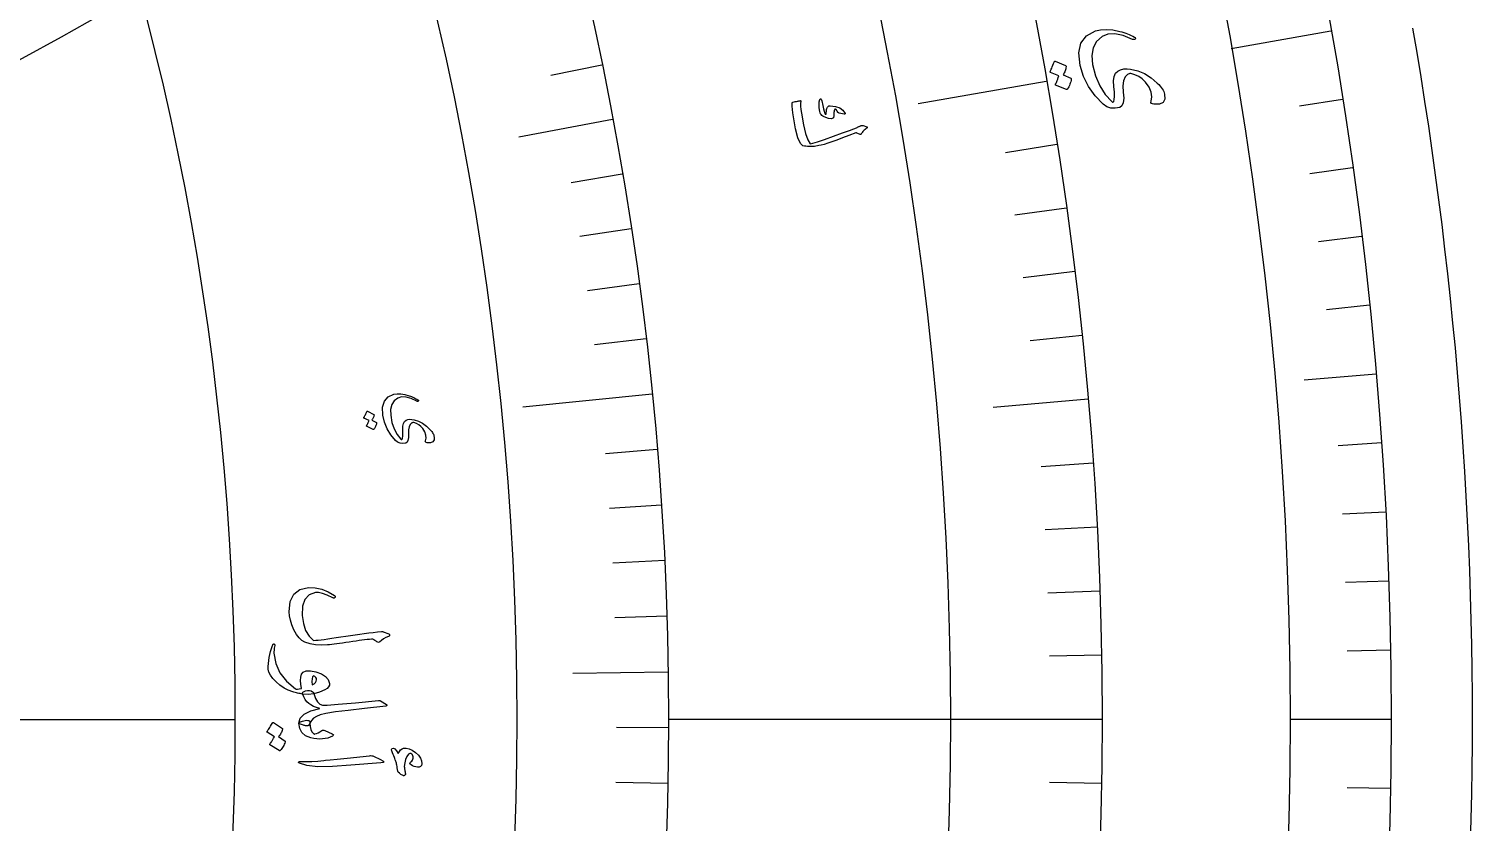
# Model space of a CAD drawing. Header units: millimetres. Extents: x -280 to 280, y -280 to 343.
# Drawn here: x 180.1 to 280, y -7.1 to 47.8 of the extents above; entities that cross this region are included whole.
import ezdxf

# ---------------------------------------------------------------- set-up
doc = ezdxf.new("R2010")
doc.units = ezdxf.units.MM
for name, color, linetype in [('CUT_OUTER', 1, 'Continuous'), ('ENGRAVE', 7, 'Continuous'), ('ENGRAVE_FINE', 8, 'Continuous'), ('TEXT', 5, 'Continuous')]:
    doc.layers.add(name, color=color, linetype=linetype)

msp = doc.modelspace()

# ---------------------------------------------------------------- linework, layer by layer
at = {"layer": 'CUT_OUTER'}
msp.add_lwpolyline([(275.8777, 47.8693), (276.1663, 46.1757), (276.4444, 44.4803), (276.7121, 42.7832), (276.9694, 41.0845), (277.2163, 39.3843), (277.4527, 37.6826), (277.6787, 35.9795), (277.8943, 34.275), (278.0993, 32.5692), (278.294, 30.8622), (278.4781, 29.1541), (278.6517, 27.4448), (278.8149, 25.7345), (278.9675, 24.0232), (279.1097, 22.3111), (279.2413, 20.5981), (279.3625, 18.8843), (279.4731, 17.1698), (279.5732, 15.4547), (279.6627, 13.7389), (279.7418, 12.0227), (279.8103, 10.306), (279.8682, 8.5889), (279.9157, 6.8715), (279.9526, 5.1539), (279.9789, 3.436), (279.9947, 1.718), (280, 0), (279.9947, -1.718), (279.9789, -3.436), (279.9526, -5.1539), (279.9157, -6.8715), (279.8682, -8.5889)], dxfattribs=at)
at = {"layer": 'ENGRAVE'}
for points in [[(270.2312, 47.6491), (263.3376, 46.4335)], [(250.5351, 44.1761), (241.6718, 42.6133)], [(220.5212, 41.5422), (214.0353, 40.3204)], [(273.3558, 23.9155), (268.3749, 23.4798)], [(223.2668, 22.5229), (214.3123, 21.6196)], [(253.4319, 22.1724), (246.857, 21.5972)], [(224.376, 3.2833), (217.7767, 3.1868)], [(-194.4, 0), (194.4, 0)], [(0, 0), (194.4, 0)], [(254.4, 0), (224.4, 0)], [(274.4, 0), (267.4, 0)]]:
    msp.add_lwpolyline(points, dxfattribs=at)
for radius in [274.4, 274.4, 267.4, 254.4, 254.4, 243.9, 224.4, 224.4, 213.9, 194.4, 194.4]:
    msp.add_circle((0, 0), radius, dxfattribs=at)
msp.add_arc((0, 375.552), 375.552, 270, 300, dxfattribs=at)
at = {"layer": 'ENGRAVE_FINE'}
for points in [[(219.7785, 45.3075), (216.2526, 44.5807)], [(271.0217, 42.9256), (268.0586, 42.4563)], [(251.2679, 39.7969), (247.7122, 39.2338)], [(271.7296, 38.1891), (268.7588, 37.7716)], [(221.1998, 37.7626), (217.6511, 37.1568)], [(251.9242, 35.4056), (248.3592, 34.9046)], [(221.8139, 33.9698), (218.2554, 33.4248)], [(272.3547, 33.4409), (269.377, 33.0753)], [(252.5037, 31.0036), (248.9306, 30.5648)], [(222.3633, 30.1648), (218.796, 29.6809)], [(272.8968, 28.6826), (269.9132, 28.369)], [(222.8477, 26.3488), (219.2726, 25.9261)], [(253.0064, 26.592), (249.4261, 26.2157)], [(273.7316, 19.1412), (270.7389, 18.9319)], [(223.6205, 18.6882), (220.033, 18.3883)], [(253.7803, 17.746), (250.1891, 17.4949)], [(223.9084, 14.8457), (220.3163, 14.6075)], [(274.0239, 14.361), (271.0281, 14.204)], [(254.0514, 13.3143), (250.4563, 13.1259)], [(224.1304, 10.9967), (220.5347, 10.8203)], [(274.2328, 9.5764), (271.2347, 9.4717)], [(254.245, 8.8784), (250.6472, 8.7528)], [(224.2863, 7.1422), (220.6881, 7.0276)], [(254.3613, 4.4399), (250.7618, 4.3771)], [(274.3582, 4.7889), (271.3587, 4.7366)], [(224.3993, -0.5787), (220.7993, -0.5694)], [(224.356, -4.4428), (220.7567, -4.3715)], [(254.3613, -4.4399), (250.7618, -4.3771)], [(274.3582, -4.7889), (271.3587, -4.7366)]]:
    msp.add_lwpolyline(points, dxfattribs=at)
at = {"layer": 'TEXT'}
for points in [[(257.7932, 42.796), (257.8413, 43.1015), (257.791, 43.4252), (257.6422, 43.7667), (257.3948, 44.1255), (257.1799, 44.343), (256.9385, 44.513), (256.6708, 44.6358), (256.3769, 44.7112), (256.3203, 44.7139), (256.2634, 44.7051), (256.2062, 44.6848), (256.1487, 44.6531), (255.983, 44.479), (255.8805, 44.2178), (255.8408, 43.8694), (255.8635, 43.4338), (255.8897, 43.0046), (255.8591, 42.6847), (255.7722, 42.4741), (255.6294, 42.373), (255.3055, 42.3108), (255.0053, 42.3263), (254.7289, 42.4195), (254.4761, 42.59), (253.9128, 43.17), (253.4599, 43.8108), (253.1168, 44.5131), (252.8831, 45.2778), (252.7889, 46.1415), (252.9314, 46.8274), (253.3122, 47.3365), (253.9322, 47.6688), (254.2917, 47.7489), (254.6942, 47.7707), (255.1399, 47.7341), (255.6286, 47.6386), (255.7669, 47.5992), (255.901, 47.5573), (256.031, 47.5129), (256.1568, 47.4659), (256.2792, 47.4158), (256.3987, 47.3624), (256.5154, 47.3054), (256.6293, 47.245), (256.6782, 47.2103), (256.7018, 47.1755), (256.7001, 47.1407), (256.6733, 47.1059), (256.6362, 47.0824), (256.597, 47.0712), (256.5555, 47.0722), (256.5117, 47.0854), (255.8559, 47.3424), (255.2852, 47.4601), (254.7998, 47.4395), (254.3996, 47.2817), (254.0102, 46.9417), (253.7714, 46.5051), (253.6827, 45.9717), (253.7435, 45.341), (253.9485, 44.5555), (254.2386, 43.8659), (254.6147, 43.2717), (255.0774, 42.7725), (255.1143, 42.744), (255.1476, 42.7365), (255.1774, 42.7501), (255.2036, 42.7846), (255.2415, 42.9133), (255.2557, 43.1279), (255.246, 43.4286), (255.212, 43.8151), (255.193, 44.2112), (255.2316, 44.5229), (255.3282, 44.7502), (255.4831, 44.8932), (255.6791, 44.9814), (255.8917, 45.0337), (256.121, 45.05), (256.3669, 45.0302), (256.8638, 44.9126), (257.3373, 44.7109), (257.7873, 44.4247), (258.2135, 44.0538), (258.3165, 43.9533), (258.4078, 43.8541), (258.4873, 43.7564), (258.5551, 43.66), (258.6117, 43.5658), (258.6574, 43.4743), (258.6923, 43.3856), (258.7165, 43.2997), (258.7418, 42.9523), (258.6278, 42.7179), (258.3749, 42.5967), (257.9832, 42.5885), (257.8733, 42.6128), (257.805, 42.6555), (257.7783, 42.7166), (257.7932, 42.796)], [(252.2327, 44.3942), (252.2457, 44.3853), (252.2551, 44.3711), (252.2608, 44.3518), (252.2628, 44.3274), (252.2451, 44.2355), (252.2235, 44.1458), (252.1982, 44.0582), (252.1689, 43.9728), (252.1354, 43.889), (252.0971, 43.806), (252.0541, 43.724), (252.0063, 43.6428), (251.9903, 43.626), (251.9719, 43.6166), (251.951, 43.6147), (251.9277, 43.6202), (251.1785, 43.9213), (251.1676, 43.9312), (251.1647, 43.9481), (251.1697, 43.972), (251.1826, 44.0029), (251.1957, 44.0248), (251.2127, 44.0598), (251.2338, 44.1078), (251.2589, 44.1689), (251.2884, 44.2438), (251.3229, 44.333), (251.3622, 44.4366), (251.4064, 44.5545), (250.8228, 44.7922), (250.804, 44.8045), (250.7966, 44.8234), (250.8007, 44.8488), (250.8162, 44.8808), (250.8296, 44.9084), (250.8493, 44.9518), (250.8754, 45.011), (250.9079, 45.0858), (250.9464, 45.1776), (250.9909, 45.2873), (251.0413, 45.4149), (251.0975, 45.5606), (251.1084, 45.5766), (251.1206, 45.585), (251.1342, 45.5858), (251.1492, 45.579), (251.8753, 45.2687), (251.8884, 45.2598), (251.8978, 45.2457), (251.9035, 45.2264), (251.9056, 45.202), (251.8946, 45.1245), (251.8792, 45.0485), (251.8596, 44.974), (251.8356, 44.901), (251.8079, 44.8296), (251.777, 44.7599), (251.7429, 44.6919), (251.7057, 44.6256)], [(236.6176, 41.9609), (236.6181, 41.9491), (236.6153, 41.9382), (236.6091, 41.9284), (236.5997, 41.9195), (236.5905, 41.9155), (236.5803, 41.9129), (236.5691, 41.9117), (236.5569, 41.9119), (236.2098, 41.984), (236.1742, 41.994), (236.146, 42.006), (236.1253, 42.0202), (236.1122, 42.0366), (236.0766, 42.1101), (236.0362, 42.1709), (235.9909, 42.2188), (235.9409, 42.2539), (235.9172, 42.2584), (235.8956, 42.2426), (235.876, 42.2066), (235.8585, 42.1502), (235.8528, 42.1137), (235.8481, 42.0761), (235.8443, 42.0375), (235.8415, 41.9979), (235.8398, 41.9569), (235.8391, 41.9141), (235.8395, 41.8696), (235.841, 41.8232), (235.8041, 41.6556), (235.6803, 41.5822), (235.4697, 41.6029), (235.1724, 41.7173), (235.0807, 41.7699), (235.0068, 41.824), (234.9508, 41.8796), (234.9126, 41.9369), (234.8863, 42.0026), (234.8636, 42.0958), (234.8447, 42.2166), (234.8294, 42.3649), (234.8232, 42.4409), (234.8199, 42.5135), (234.8196, 42.5827), (234.8223, 42.6485), (234.8268, 42.7107), (234.8319, 42.769), (234.8378, 42.8235), (234.8443, 42.8742), (234.8554, 42.9067), (234.8702, 42.9312), (234.8889, 42.9476), (234.9114, 42.9561), (234.9362, 42.9567), (234.9554, 42.9483), (234.9693, 42.931), (234.9776, 42.9048), (234.9989, 42.8204), (235.0215, 42.7243), (235.0454, 42.6165), (235.0706, 42.4971), (235.1175, 42.2743), (235.1622, 42.1018), (235.205, 41.9796), (235.2458, 41.9077), (235.2548, 41.899), (235.2653, 41.8953), (235.2773, 41.8967), (235.2908, 41.903), (235.2986, 41.91), (235.3048, 41.9214), (235.3095, 41.9372), (235.3126, 41.9576), (235.3235, 42.1434), (235.3316, 42.2217), (235.3476, 42.2904), (235.3717, 42.3494), (235.4038, 42.3988), (235.444, 42.4429), (235.4883, 42.4727), (235.5368, 42.4882), (235.5894, 42.4893), (235.955, 42.4392), (236.2482, 42.3344), (236.4691, 42.175), (236.6176, 41.9609)], [(238.1074, 40.9378), (238.0478, 40.8915), (237.9919, 40.8444), (237.9397, 40.7963), (237.8912, 40.7472), (237.8465, 40.6968), (237.8056, 40.6447), (237.7685, 40.5908), (237.7353, 40.5353), (237.7151, 40.5127), (237.689, 40.5018), (237.657, 40.5028), (237.619, 40.5154), (237.4163, 40.5957), (237.3946, 40.6031), (237.3764, 40.608), (237.3618, 40.6103), (237.3509, 40.61), (236.8719, 40.4235), (236.4384, 40.2586), (236.0504, 40.1152), (235.7079, 39.9934), (235.4113, 39.8933), (235.161, 39.8153), (234.9569, 39.7595), (234.7991, 39.7257), (234.4991, 39.6749), (234.4031, 39.6642), (234.3059, 39.658), (234.2076, 39.6562), (234.1081, 39.659), (234.0074, 39.6667), (233.9055, 39.6797), (233.8022, 39.6979), (233.6976, 39.7213), (233.5213, 39.8803), (233.3536, 40.2678), (233.1933, 40.8837), (233.0386, 41.7279), (233.0004, 41.9934), (232.9715, 42.2401), (232.9521, 42.4682), (232.9423, 42.6777), (232.9469, 42.6978), (232.9563, 42.7133), (232.9704, 42.7241), (232.9894, 42.7304), (233.0819, 42.753), (233.1663, 42.773), (233.2424, 42.7903), (233.3103, 42.805), (233.3709, 42.817), (233.4247, 42.8267), (233.4719, 42.834), (233.5125, 42.8389), (233.5355, 42.8404), (233.5495, 42.8347), (233.5547, 42.8218), (233.5508, 42.8018), (233.5338, 42.6514), (233.5355, 42.462), (233.556, 42.2336), (233.5952, 41.966), (233.737, 41.1713), (233.8836, 40.5558), (234.0364, 40.1195), (234.1964, 39.8627), (234.3826, 39.8948), (234.7148, 39.9903), (235.1928, 40.1495), (235.8165, 40.3728), (236.4398, 40.6022), (236.9109, 40.7782), (237.2297, 40.9004), (237.3963, 40.9687), (237.4417, 40.9888), (237.4841, 41.0077), (237.5236, 41.0253), (237.5602, 41.0416), (237.5934, 41.0566), (237.623, 41.0701), (237.6489, 41.0821), (237.6711, 41.0927), (237.7201, 41.1124), (237.7684, 41.1223), (237.816, 41.1226), (237.8629, 41.1131), (238.1158, 41.0352), (238.1332, 41.0282), (238.1453, 41.0195), (238.1522, 41.0091), (238.1539, 40.997), (238.1484, 40.9808), (238.1388, 40.9656), (238.1252, 40.9512), (238.1074, 40.9378)], [(207.5809, 19.2963), (207.6246, 19.4844), (207.6078, 19.6883), (207.5306, 19.9077), (207.3927, 20.1425), (207.2686, 20.2877), (207.126, 20.4047), (206.9648, 20.4935), (206.785, 20.554), (206.7499, 20.5583), (206.714, 20.5554), (206.6774, 20.5454), (206.6401, 20.5282), (206.5288, 20.4273), (206.453, 20.2691), (206.4123, 20.0536), (206.4067, 19.7808), (206.4036, 19.5119), (206.3702, 19.3137), (206.3066, 19.1863), (206.213, 19.1296), (206.0083, 19.1053), (205.8219, 19.1285), (205.6537, 19.1991), (205.5038, 19.3171), (205.1788, 19.705), (204.9255, 20.1261), (204.7439, 20.581), (204.6335, 21.0699), (204.615, 21.6142), (204.7361, 22.036), (204.9975, 22.3358), (205.3997, 22.5137), (205.6275, 22.5464), (205.8794, 22.5408), (206.1554, 22.4967), (206.4554, 22.4139), (206.5397, 22.3828), (206.6213, 22.3503), (206.7002, 22.3164), (206.7764, 22.2811), (206.8503, 22.2442), (206.9223, 22.2052), (206.9923, 22.1642), (207.0604, 22.1212), (207.0892, 22.0973), (207.1023, 22.0745), (207.0996, 22.0529), (207.0812, 22.0325), (207.057, 22.0196), (207.032, 22.0144), (207.0062, 22.017), (206.9796, 22.0273), (206.583, 22.2185), (206.2329, 22.3189), (205.9294, 22.3292), (205.6726, 22.2498), (205.4138, 22.056), (205.2444, 21.7948), (205.1642, 21.4659), (205.1727, 21.0691), (205.2642, 20.5689), (205.4135, 20.1248), (205.6209, 19.7365), (205.8869, 19.4038), (205.9085, 19.3844), (205.929, 19.3782), (205.9481, 19.3853), (205.9661, 19.4057), (205.9955, 19.4843), (206.014, 19.6176), (206.0216, 19.8057), (206.0179, 20.0485), (206.0241, 20.2965), (206.0625, 20.4892), (206.1332, 20.6266), (206.2363, 20.7087), (206.3625, 20.7546), (206.4975, 20.7774), (206.6411, 20.777), (206.7935, 20.7533), (207.0978, 20.6571), (207.3837, 20.5097), (207.651, 20.3109), (207.8997, 20.0607), (207.9594, 19.9934), (208.0118, 19.9275), (208.0569, 19.8631), (208.0948, 19.8001), (208.1258, 19.7389), (208.1502, 19.6799), (208.1679, 19.6231), (208.1791, 19.5685), (208.1792, 19.3512), (208.0976, 19.2104), (207.9346, 19.1462), (207.69, 19.1585), (207.6226, 19.1786), (207.5819, 19.2082), (207.568, 19.2475), (207.5809, 19.2963)], [(204.1873, 20.5478), (204.195, 20.5415), (204.2002, 20.5323), (204.2028, 20.5199), (204.203, 20.5045), (204.1877, 20.4479), (204.1702, 20.3928), (204.1504, 20.3392), (204.1282, 20.2871), (204.1035, 20.2362), (204.0759, 20.1861), (204.0453, 20.1367), (204.0118, 20.0881), (204.001, 20.0783), (203.9891, 20.0733), (203.976, 20.0731), (203.9618, 20.0776), (203.5085, 20.3009), (203.5022, 20.3075), (203.5011, 20.3183), (203.5053, 20.333), (203.5148, 20.3517), (203.5239, 20.3648), (203.5362, 20.3859), (203.5515, 20.415), (203.57, 20.4521), (203.5918, 20.4976), (203.6174, 20.5518), (203.6466, 20.6149), (203.6796, 20.6866), (203.3268, 20.8628), (203.3157, 20.8714), (203.3119, 20.8836), (203.3156, 20.8993), (203.3268, 20.9186), (203.3364, 20.9353), (203.3507, 20.9615), (203.3697, 20.9973), (203.3934, 21.0426), (203.4217, 21.0983), (203.4545, 21.1648), (203.4918, 21.2424), (203.5337, 21.3309), (203.5412, 21.3404), (203.5492, 21.3451), (203.5577, 21.3449), (203.5668, 21.34), (204.0049, 21.1115), (204.0126, 21.1053), (204.0178, 21.0961), (204.0205, 21.0837), (204.0207, 21.0684), (204.0102, 21.0204), (203.9971, 20.9736), (203.9814, 20.9279), (203.9631, 20.8833), (203.9426, 20.8399), (203.9201, 20.7978), (203.8957, 20.7568), (203.8694, 20.7171)], [(205.0395, 5.9215), (205.0659, 5.9071), (205.0849, 5.8881), (205.0967, 5.8646), (205.1012, 5.8366), (205.0973, 5.8083), (205.0837, 5.784), (205.0604, 5.7639), (205.0275, 5.7478), (204.8356, 5.6617), (204.6703, 5.5711), (204.5315, 5.476), (204.4192, 5.3763), (204.3787, 5.3466), (204.3313, 5.3373), (204.277, 5.3483), (204.2158, 5.3796), (204.1862, 5.3999), (204.1576, 5.4191), (204.1301, 5.4372), (204.1037, 5.4543), (204.079, 5.4704), (204.0563, 5.4854), (204.0358, 5.4994), (204.0175, 5.5124), (203.9841, 5.5341), (203.9445, 5.5492), (203.8987, 5.5577), (203.8468, 5.5595), (203.7008, 5.5453), (203.5416, 5.5275), (203.3694, 5.5062), (203.1839, 5.4813), (202.9854, 5.4534), (202.7736, 5.4231), (202.5487, 5.3903), (202.3106, 5.3551), (202.0731, 5.3165), (201.8498, 5.2821), (201.6407, 5.2518), (201.4457, 5.2257), (201.2645, 5.2032), (201.0964, 5.1837), (200.9414, 5.1672), (200.7996, 5.1538), (200.3793, 5.1318), (199.98, 5.156), (199.6018, 5.2259), (199.2445, 5.3413), (199.0333, 5.4572), (198.8361, 5.6394), (198.6526, 5.8878), (198.4826, 6.2022), (198.3387, 6.5438), (198.2341, 6.8653), (198.1689, 7.167), (198.1431, 7.449), (198.2136, 8.1604), (198.4617, 8.6789), (198.889, 9.005), (199.4965, 9.138), (199.9544, 9.122), (200.4066, 9.0227), (200.8528, 8.8398), (201.2929, 8.5727), (201.3187, 8.5519), (201.335, 8.5297), (201.3419, 8.506), (201.3392, 8.4809), (201.3303, 8.4539), (201.3179, 8.4331), (201.3021, 8.4186), (201.2828, 8.4103), (201.254, 8.4038), (201.2259, 8.4037), (201.1986, 8.41), (201.1721, 8.4227), (200.7858, 8.6015), (200.458, 8.7217), (200.1889, 8.7836), (199.9784, 8.7876), (199.5325, 8.627), (199.2297, 8.3098), (199.0693, 7.836), (199.0503, 7.2051), (199.1319, 6.64), (199.2907, 6.1622), (199.5275, 5.7713), (199.8426, 5.4672), (199.9903, 5.4778), (200.1627, 5.4939), (200.3598, 5.5155), (200.5817, 5.5426), (200.8288, 5.5757), (201.1017, 5.6154), (201.4003, 5.6618), (201.7247, 5.7149), (202.0595, 5.766), (202.389, 5.815), (202.7132, 5.8618), (203.0322, 5.9065), (203.3461, 5.9484), (203.6547, 5.987), (203.9581, 6.0224), (204.2563, 6.0544), (204.543, 6.0975), (204.5759, 6.0968), (204.6067, 6.0929), (204.6355, 6.0856), (204.6623, 6.0751)], [(200.6097, 2.0454), (200.2419, 1.8787), (199.8629, 1.776), (199.4726, 1.7367), (199.0712, 1.7605), (198.9899, 1.7735), (198.9069, 1.7885), (198.8224, 1.8056), (198.7362, 1.8247), (198.6495, 1.8454), (198.5632, 1.8672), (198.4776, 1.89), (198.3924, 1.9138), (198.088, 2.0233), (197.7948, 2.1734), (197.5126, 2.3639), (197.2414, 2.5945), (197.0148, 2.8314), (196.8494, 3.0573), (196.7454, 3.2724), (196.7027, 3.477), (196.7008, 3.6736), (196.7102, 3.8731), (196.731, 4.0754), (196.7631, 4.2807), (196.8061, 4.4883), (196.8595, 4.6979), (196.9231, 4.9093), (196.9971, 5.1228), (197.0101, 5.1539), (197.0253, 5.1798), (197.0427, 5.2005), (197.0624, 5.2162), (197.0823, 5.225), (197.1003, 5.2255), (197.1164, 5.2176), (197.1306, 5.2013), (197.1417, 5.1802), (197.1487, 5.158), (197.1514, 5.1346), (197.1499, 5.1101), (197.1214, 4.9395), (197.1027, 4.7964), (197.0939, 4.6805), (197.0949, 4.592), (197.2167, 3.8737), (197.5052, 3.224), (197.9611, 2.6416), (198.585, 2.1254), (198.6392, 2.1045), (198.725, 2.0997), (198.8424, 2.1109), (198.9913, 2.1382), (198.9456, 2.4362), (198.9337, 2.7009), (198.9558, 2.9324), (199.0121, 3.1309), (199.1288, 3.2805), (199.3323, 3.3571), (199.6229, 3.3604), (200.0004, 3.2901), (200.3783, 3.1598), (200.6615, 2.983), (200.8499, 2.7598), (200.9434, 2.4904), (200.9364, 2.3735), (200.8784, 2.2604), (200.7695, 2.151), (200.6097, 2.0454)], [(199.7421, 2.3911), (199.8714, 2.4718), (199.9645, 2.5585), (200.0215, 2.6512), (200.0424, 2.7497), (200.0321, 2.8389), (199.9956, 2.9118), (199.9329, 2.9684), (199.8439, 3.0088), (199.7745, 2.9408), (199.7345, 2.8151), (199.7238, 2.6319), (199.7421, 2.3911)], [(204.8938, 1.0328), (204.9071, 1.0188), (204.913, 1.0026), (204.9115, 0.9842), (204.9026, 0.9636), (204.8894, 0.9483), (204.8752, 0.9375), (204.8599, 0.9309), (204.8435, 0.9287), (203.3539, 0.75), (202.2291, 0.6289), (201.3435, 0.515), (200.697, 0.4079), (200.2897, 0.3071), (200.0427, 0.2048), (199.8432, 0.0763), (199.6913, -0.0782), (199.5869, -0.259), (199.536, -0.3533), (199.485, -0.4169), (199.4342, -0.45), (199.3834, -0.4525), (199.3588, -0.4474), (199.3273, -0.4408), (199.2889, -0.4325), (199.2437, -0.4227), (199.1921, -0.4108), (199.1347, -0.3962), (199.0715, -0.379), (199.0025, -0.3591), (198.9247, -0.3338), (198.8692, -0.3085), (198.8359, -0.2832), (198.8248, -0.258), (198.916, 0.0886), (199.1888, 0.3728), (199.6434, 0.5951), (200.28, 0.7556), (200.0469, 0.8245), (199.8391, 0.906), (199.6566, 1), (199.4993, 1.1067), (199.3674, 1.2297), (199.2521, 1.3811), (199.1534, 1.5608), (199.0712, 1.7689), (199.0678, 1.7857), (199.0666, 1.8025), (199.0675, 1.8194), (199.0706, 1.8362), (199.0924, 1.8764), (199.1334, 1.9125), (199.1934, 1.9447), (199.2725, 1.9728), (199.4209, 2.0017), (199.5538, 2.0009), (199.671, 1.9704), (199.7727, 1.9102), (199.8031, 1.8841), (199.8262, 1.8558), (199.8418, 1.8254), (199.85, 1.7927), (199.966, 1.4579), (200.1042, 1.2116), (200.2649, 1.0539), (200.4484, 0.985), (200.7892, 0.9962), (201.5489, 1.0542), (202.7274, 1.16), (204.3248, 1.3148), (204.3454, 1.3179), (204.365, 1.3183), (204.3835, 1.316), (204.401, 1.311), (204.4175, 1.3049), (204.4329, 1.2993), (204.4472, 1.2943), (204.4604, 1.2898)], [(197.8625, -1.4941), (197.873, -1.5047), (197.8792, -1.5194), (197.8812, -1.5382), (197.8789, -1.5612), (197.847, -1.6432), (197.812, -1.7226), (197.7737, -1.7993), (197.7323, -1.8733), (197.6871, -1.9452), (197.6377, -2.0155), (197.5841, -2.0841), (197.5262, -2.151), (197.5086, -2.1639), (197.49, -2.1694), (197.4704, -2.1676), (197.4499, -2.1585), (196.8103, -1.7523), (196.802, -1.7413), (196.8021, -1.7252), (196.8108, -1.704), (196.8279, -1.6776), (196.8437, -1.6596), (196.8654, -1.6301), (196.893, -1.5893), (196.9265, -1.537), (196.9664, -1.4728), (197.0132, -1.3962), (197.067, -1.307), (197.1278, -1.2054), (196.6299, -0.8866), (196.6146, -0.872), (196.611, -0.8533), (196.619, -0.8305), (196.6387, -0.8036), (196.6557, -0.7803), (196.6813, -0.7435), (196.7153, -0.6932), (196.7579, -0.6294), (196.8089, -0.5511), (196.8684, -0.4572), (196.9364, -0.3476), (197.0128, -0.2224), (197.0255, -0.2094), (197.0382, -0.2036), (197.0509, -0.2052), (197.0636, -0.2141), (197.6809, -0.624), (197.6914, -0.6345), (197.6977, -0.6492), (197.6998, -0.668), (197.6976, -0.6909), (197.6743, -0.7608), (197.6473, -0.8286), (197.6166, -0.8942), (197.5822, -0.9577), (197.5445, -1.0191), (197.5043, -1.0783), (197.4613, -1.1354), (197.4158, -1.1905)], [(200.6103, -0.7604), (201.1342, -1.0004), (201.1917, -1.0358), (201.2122, -1.0731), (201.1955, -1.1123), (201.1419, -1.1534), (200.9813, -1.2289), (200.814, -1.2873), (200.6398, -1.3286), (200.4589, -1.3528), (200.2702, -1.3595), (200.0726, -1.3481), (199.8662, -1.3187), (199.6508, -1.2714), (199.2886, -1.1296), (199.0304, -0.9121), (198.8759, -0.6189), (198.8248, -0.2496), (198.8519, -0.2071), (198.9329, -0.1636), (199.0679, -0.119), (199.2568, -0.0733), (199.3579, -0.0602), (199.441, -0.0629), (199.5061, -0.0813), (199.5532, -0.1156), (199.5712, -0.143), (199.5828, -0.1747), (199.588, -0.2105), (199.5869, -0.2506), (199.5939, -0.4841), (199.641, -0.6872), (199.7281, -0.86), (199.8556, -1.0025), (199.8656, -1.0089), (199.8788, -1.011), (199.8952, -1.009), (199.9148, -1.0028), (200.0346, -0.9701), (200.1565, -0.9215), (200.2807, -0.857), (200.407, -0.7766), (200.4547, -0.7503), (200.5045, -0.7389), (200.5563, -0.7422), (200.6103, -0.7604)], [(205.6697, -3.5783), (205.651, -3.4647), (205.6331, -3.3593), (205.6162, -3.2621), (205.6001, -3.173), (205.5844, -3.0927), (205.5685, -3.0216), (205.5525, -2.9597), (205.5363, -2.9071), (205.5177, -2.8536), (205.4945, -2.7892), (205.4667, -2.714), (205.4342, -2.6278), (205.3965, -2.5308), (205.3531, -2.4228), (205.3039, -2.304), (205.249, -2.1744), (205.2326, -2.1216), (205.233, -2.0767), (205.2504, -2.0394), (205.2845, -2.0099), (205.3678, -1.9929), (205.4641, -2.0443), (205.5735, -2.1643), (205.6958, -2.353), (205.7768, -2.2104), (205.8637, -2.1026), (205.9565, -2.0296), (206.0553, -1.9914), (206.2411, -1.9855), (206.4423, -2.0344), (206.6588, -2.138), (206.8905, -2.2967), (207.0974, -2.4855), (207.2394, -2.6794), (207.3167, -2.878), (207.3291, -3.0814), (207.2999, -3.1943), (207.2415, -3.2706), (207.1541, -3.3103), (207.0376, -3.3133), (206.912, -3.2916), (206.7971, -3.257), (206.6931, -3.2095), (206.5998, -3.1491), (206.5345, -3.0892), (206.5062, -3.0343), (206.5149, -2.9842), (206.5605, -2.939), (206.6285, -2.8876), (206.6785, -2.8271), (206.7107, -2.7577), (206.725, -2.6793), (206.726, -2.5968), (206.71, -2.524), (206.6769, -2.4608), (206.6267, -2.4073), (206.5658, -2.3678), (206.5087, -2.3557), (206.4556, -2.3709), (206.4065, -2.4134), (206.2886, -2.5734), (206.2009, -2.7683), (206.1431, -2.9984), (206.1153, -3.2637), (206.1157, -3.2869), (206.1177, -3.3128), (206.1212, -3.3414), (206.1262, -3.3728), (206.1323, -3.4069), (206.1388, -3.4438), (206.1458, -3.4834), (206.1533, -3.5257), (206.1607, -3.5716), (206.1677, -3.6131), (206.1742, -3.6502), (206.1802, -3.683), (206.1853, -3.712), (206.1888, -3.7377), (206.1907, -3.76), (206.1912, -3.7791), (206.1868, -3.815), (206.1752, -3.8442), (206.1562, -3.8667), (206.13, -3.8825), (206.1049, -3.8924), (206.081, -3.8969), (206.0583, -3.8959), (206.0367, -3.8895), (205.8848, -3.8023), (205.773, -3.7214), (205.7013, -3.6468), (205.6697, -3.5783)], [(204.4796, -2.7711), (204.6351, -2.856), (204.6892, -2.9232), (204.6419, -2.9728), (204.4932, -3.0047), (202.4159, -3.1709), (201.1409, -3.2673), (200.1234, -3.2767), (199.3635, -3.2005), (198.861, -3.0396), (198.8202, -3.0111), (198.7983, -2.9861), (198.7955, -2.9645), (198.8116, -2.9464), (198.8367, -2.9321), (198.8692, -2.922), (198.9089, -2.9163), (198.9561, -2.9149), (199.3228, -2.9203), (199.712, -2.9091), (200.1236, -2.8813), (200.5578, -2.8367), (200.6712, -2.8271), (200.9775, -2.798), (201.4768, -2.7491), (202.1689, -2.68), (203.7039, -2.511), (203.7854, -2.5077), (203.8605, -2.5129), (203.9292, -2.5267), (203.9913, -2.549)]]:
    msp.add_lwpolyline(points, close=True, dxfattribs=at)

doc.saveas('drawing.dxf')
